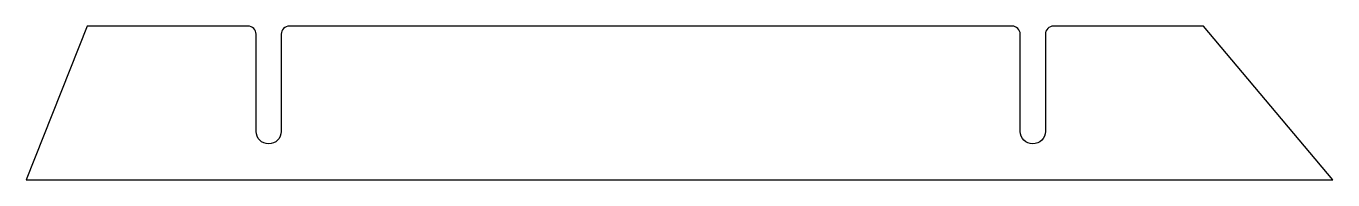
# Model space of a CAD drawing. Header units: millimetres. Extents: x -42 to 120, y -54 to -35.
import ezdxf

# ---------------------------------------------------------------- set-up
doc = ezdxf.new("R2010")
doc.units = ezdxf.units.MM
doc.layers.get('0').update_dxf_attribs({"linetype": 'CONTINUOUS'})

msp = doc.modelspace()

# ---------------------------------------------------------------- linework, layer by layer
msp.add_lwpolyline([(84.19, -35.73), (84.19, -47.73, -1), (81.09, -47.73), (81.09, -35.73, 0.414214), (80.09, -34.73), (-9.19, -34.73, 0.414214), (-10.19, -35.73), (-10.19, -47.73, -1), (-13.29, -47.73), (-13.29, -35.73, 0.414214), (-14.29, -34.73), (-34.15, -34.73), (-41.69, -53.73), (119.7, -53.73), (103.71, -34.73), (85.19, -34.73, 0.414214)], format="xyb", close=True)

doc.saveas('drawing.dxf')
